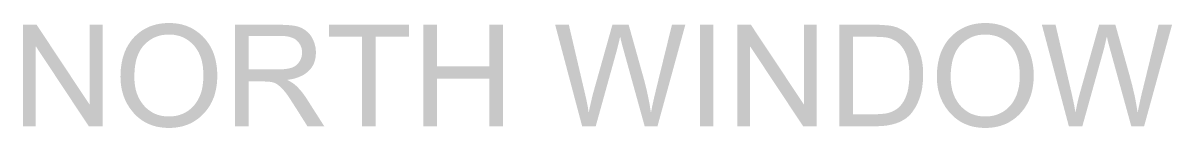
# Model space of a CAD drawing. Header units: millimetres. Extents: x -1336 to 24201, y -1370 to 16142.
# Drawn here: x 10062 to 11254, y 14075 to 14183 of the extents above; entities that cross this region are included whole.
import ezdxf

# ---------------------------------------------------------------- set-up
doc = ezdxf.new("R2010")
doc.units = ezdxf.units.MM
doc.layers.add('A-ANNO-TEXT', color=7, linetype='Continuous', lineweight=13)

msp = doc.modelspace()

# ---------------------------------------------------------------- hatches: boundary and pattern name
at = {"layer": 'A-ANNO-TEXT'}
h = msp.add_hatch(color=7, dxfattribs=at)
h.paths.add_polyline_path([(10144.2, 14076.6), (10129.9, 14076.6), (10075.1, 14159.1), (10074.8, 14159.1), (10074.8, 14076.6), (10061.6, 14076.6), (10061.6, 14181.6), (10075.8, 14181.6), (10130.6, 14099.2), (10130.9, 14099.2), (10130.9, 14181.6), (10144.2, 14181.6), (10144.2, 14076.6)])
h.paths.add_polyline_path([(10213.2, 14183.4), (10215.9, 14183.4), (10218.5, 14183.2), (10221.1, 14182.9), (10223.7, 14182.5), (10226.2, 14182), (10228.6, 14181.3), (10230.9, 14180.6), (10233.2, 14179.7), (10235.4, 14178.7), (10237.6, 14177.6), (10239.7, 14176.3), (10241.7, 14175), (10243.7, 14173.5), (10245.6, 14172), (10247.5, 14170.3), (10249.3, 14168.4), (10251, 14166.5), (10252.5, 14164.6), (10254, 14162.5), (10255.4, 14160.4), (10256.7, 14158.2), (10257.8, 14155.9), (10258.9, 14153.5), (10259.8, 14151.1), (10260.6, 14148.6), (10261.3, 14146), (10261.9, 14143.4), (10262.4, 14140.6), (10262.8, 14137.8), (10263.1, 14135), (10263.2, 14132), (10263.3, 14129), (10263.2, 14126), (10263.1, 14123), (10262.8, 14120.2), (10262.4, 14117.4), (10261.9, 14114.7), (10261.3, 14112), (10260.6, 14109.4), (10259.8, 14106.9), (10258.8, 14104.5), (10257.8, 14102.2), (10256.6, 14099.9), (10255.4, 14097.7), (10254, 14095.6), (10252.5, 14093.6), (10250.9, 14091.6), (10249.2, 14089.7), (10247.4, 14087.9), (10245.5, 14086.2), (10243.6, 14084.6), (10241.6, 14083.2), (10239.6, 14081.9), (10237.5, 14080.6), (10235.3, 14079.5), (10233.1, 14078.5), (10230.8, 14077.7), (10228.5, 14076.9), (10226.1, 14076.3), (10223.6, 14075.8), (10221.1, 14075.4), (10218.5, 14075.1), (10215.9, 14074.9), (10213.2, 14074.8), (10210.4, 14074.9), (10207.6, 14075.1), (10205, 14075.4), (10202.4, 14075.8), (10199.8, 14076.3), (10197.4, 14077), (10195, 14077.8), (10192.7, 14078.7), (10190.4, 14079.7), (10188.2, 14080.8), (10186.1, 14082.1), (10184.1, 14083.5), (10182.1, 14085), (10180.2, 14086.6), (10178.4, 14088.4), (10176.6, 14090.2), (10175, 14092.2), (10173.4, 14094.2), (10171.9, 14096.2), (10170.6, 14098.4), (10169.3, 14100.5), (10168.2, 14102.7), (10167.2, 14105), (10166.3, 14107.3), (10165.5, 14109.7), (10164.8, 14112.1), (10164.2, 14114.6), (10163.7, 14117.2), (10163.3, 14119.7), (10163, 14122.4), (10162.9, 14125.1), (10162.8, 14127.8), (10162.9, 14131), (10163, 14134.1), (10163.3, 14137.1), (10163.7, 14140.1), (10164.2, 14142.9), (10164.8, 14145.7), (10165.5, 14148.4), (10166.3, 14150.9), (10167.2, 14153.4), (10168.3, 14155.9), (10169.4, 14158.2), (10170.7, 14160.4), (10172.1, 14162.6), (10173.5, 14164.7), (10175.1, 14166.7), (10176.8, 14168.6), (10178.6, 14170.4), (10180.4, 14172), (10182.4, 14173.6), (10184.3, 14175.1), (10186.4, 14176.4), (10188.5, 14177.6), (10190.7, 14178.7), (10192.9, 14179.7), (10195.2, 14180.6), (10197.6, 14181.3), (10200, 14182), (10202.5, 14182.5), (10205.1, 14182.9), (10207.7, 14183.2), (10210.4, 14183.4), (10213.2, 14183.4)])
h.paths.add_polyline_path([(10213, 14086.7), (10215, 14086.8), (10216.9, 14086.9), (10218.8, 14087.1), (10220.6, 14087.4), (10222.4, 14087.8), (10224.1, 14088.3), (10225.8, 14088.9), (10227.5, 14089.5), (10229.1, 14090.3), (10230.6, 14091.1), (10232.1, 14092), (10233.6, 14093), (10235, 14094.1), (10236.3, 14095.3), (10237.6, 14096.5), (10238.9, 14097.9), (10240.1, 14099.3), (10241.2, 14100.8), (10242.3, 14102.4), (10243.3, 14104), (10244.1, 14105.7), (10245, 14107.5), (10245.7, 14109.3), (10246.4, 14111.3), (10247, 14113.2), (10247.5, 14115.3), (10247.9, 14117.4), (10248.2, 14119.6), (10248.5, 14121.8), (10248.7, 14124.1), (10248.9, 14126.5), (10248.9, 14129), (10248.9, 14131.5), (10248.7, 14134), (10248.5, 14136.3), (10248.3, 14138.6), (10247.9, 14140.9), (10247.5, 14143), (10247, 14145.1), (10246.4, 14147.1), (10245.7, 14149), (10244.9, 14150.9), (10244.1, 14152.7), (10243.2, 14154.4), (10242.2, 14156), (10241.1, 14157.6), (10240, 14159.1), (10238.8, 14160.5), (10237.5, 14161.8), (10236.1, 14163.1), (10234.8, 14164.2), (10233.4, 14165.3), (10231.9, 14166.3), (10230.4, 14167.2), (10228.9, 14168), (10227.3, 14168.8), (10225.7, 14169.4), (10224.1, 14170), (10222.4, 14170.4), (10220.6, 14170.8), (10218.9, 14171.1), (10217.1, 14171.4), (10215.2, 14171.5), (10213.3, 14171.5), (10211.4, 14171.5), (10209.4, 14171.4), (10207.6, 14171.1), (10205.8, 14170.9), (10204, 14170.5), (10202.3, 14170), (10200.6, 14169.5), (10198.9, 14168.8), (10197.3, 14168.1), (10195.8, 14167.3), (10194.3, 14166.4), (10192.8, 14165.4), (10191.4, 14164.4), (10190, 14163.2), (10188.7, 14162), (10187.4, 14160.7), (10186.1, 14159.3), (10185, 14157.8), (10183.9, 14156.2), (10182.9, 14154.6), (10182, 14152.8), (10181.2, 14151), (10180.4, 14149), (10179.7, 14147), (10179.1, 14144.9), (10178.6, 14142.7), (10178.2, 14140.4), (10177.8, 14138), (10177.6, 14135.5), (10177.4, 14133), (10177.2, 14130.3), (10177.2, 14127.5), (10177.2, 14125.3), (10177.4, 14123.1), (10177.6, 14120.9), (10177.8, 14118.9), (10178.2, 14116.8), (10178.6, 14114.8), (10179.1, 14112.9), (10179.7, 14111), (10180.4, 14109.2), (10181.1, 14107.4), (10181.9, 14105.7), (10182.8, 14104.1), (10183.8, 14102.5), (10184.8, 14100.9), (10186, 14099.4), (10187.2, 14098), (10188.4, 14096.6), (10189.7, 14095.4), (10191.1, 14094.2), (10192.5, 14093.1), (10194, 14092.1), (10195.5, 14091.1), (10197, 14090.3), (10198.6, 14089.5), (10200.2, 14088.9), (10201.9, 14088.3), (10203.7, 14087.8), (10205.4, 14087.4), (10207.3, 14087.1), (10209.1, 14086.9), (10211.1, 14086.8), (10213, 14086.7)])
h.paths.add_polyline_path([(10374.3, 14076.6), (10356.8, 14076.6), (10355.9, 14078.2), (10354.9, 14079.6), (10354, 14081.1), (10353.1, 14082.5), (10352.2, 14083.9), (10351.4, 14085.2), (10350.5, 14086.6), (10349.7, 14087.8), (10349, 14089.1), (10348.2, 14090.2), (10347.5, 14091.4), (10346.7, 14092.5), (10346.1, 14093.6), (10345.4, 14094.6), (10344.7, 14095.7), (10344.1, 14096.6), (10343.5, 14097.6), (10343, 14098.5), (10342.4, 14099.3), (10341.9, 14100.1), (10341.4, 14100.9), (10340.9, 14101.7), (10340.4, 14102.4), (10340, 14103), (10339.6, 14103.7), (10339.2, 14104.3), (10338.8, 14104.8), (10338.5, 14105.4), (10338.2, 14105.8), (10337.9, 14106.3), (10337.6, 14106.7), (10337.4, 14107.1), (10336.4, 14108.5), (10335.4, 14109.8), (10334.5, 14111.1), (10333.5, 14112.3), (10332.5, 14113.5), (10331.4, 14114.6), (10330.4, 14115.7), (10329.4, 14116.8), (10328.3, 14117.7), (10327.3, 14118.6), (10326.3, 14119.4), (10325.3, 14120.1), (10324.3, 14120.7), (10323.4, 14121.2), (10322.4, 14121.6), (10321.5, 14121.9), (10320.5, 14122.1), (10319.5, 14122.4), (10318.4, 14122.5), (10317.2, 14122.7), (10315.9, 14122.8), (10314.6, 14122.9), (10313.2, 14122.9), (10311.7, 14123), (10295.7, 14123), (10295.7, 14076.6), (10281.8, 14076.6), (10281.8, 14181.6), (10328.3, 14181.6), (10330.6, 14181.6), (10332.8, 14181.5), (10335, 14181.5), (10337, 14181.3), (10339, 14181.1), (10340.8, 14180.9), (10342.6, 14180.7), (10344.2, 14180.4), (10345.8, 14180.1), (10347.4, 14179.6), (10348.8, 14179.1), (10350.3, 14178.5), (10351.7, 14177.8), (10353, 14177.1), (10354.3, 14176.2), (10355.5, 14175.3), (10356.7, 14174.3), (10357.8, 14173.2), (10358.9, 14172.1), (10359.9, 14170.9), (10360.8, 14169.6), (10361.6, 14168.3), (10362.3, 14166.9), (10363, 14165.4), (10363.6, 14163.9), (10364.2, 14162.4), (10364.6, 14160.9), (10365, 14159.3), (10365.3, 14157.8), (10365.5, 14156.2), (10365.6, 14154.5), (10365.6, 14152.9), (10365.6, 14151.4), (10365.5, 14150), (10365.4, 14148.6), (10365.2, 14147.3), (10364.9, 14145.9), (10364.6, 14144.6), (10364.2, 14143.4), (10363.8, 14142.2), (10363.3, 14141), (10362.7, 14139.9), (10362.1, 14138.8), (10361.4, 14137.7), (10360.7, 14136.7), (10359.9, 14135.7), (10359, 14134.7), (10358.1, 14133.8), (10357.2, 14132.9), (10356.1, 14132.1), (10355.1, 14131.3), (10353.9, 14130.5), (10352.8, 14129.8), (10351.5, 14129.1), (10350.2, 14128.5), (10348.9, 14127.9), (10347.5, 14127.3), (10346, 14126.8), (10344.5, 14126.3), (10343, 14125.9), (10341.4, 14125.5), (10339.7, 14125.2), (10338, 14124.9), (10336.2, 14124.6), (10336.2, 14124.3), (10337.5, 14123.7), (10338.8, 14123), (10340.1, 14122.2), (10341.4, 14121.4), (10342.7, 14120.5), (10343.9, 14119.5), (10345.2, 14118.4), (10346.4, 14117.2), (10347.6, 14116), (10348.9, 14114.7), (10350.1, 14113.3), (10351.3, 14111.8), (10352.5, 14110.3), (10353.6, 14108.7), (10354.8, 14107), (10356, 14105.2), (10374.3, 14076.6)])
h.paths.add_polyline_path([(10295.7, 14135.4), (10325.5, 14135.4), (10327.7, 14135.5), (10329.7, 14135.5), (10331.7, 14135.6), (10333.5, 14135.8), (10335.3, 14136), (10336.9, 14136.3), (10338.4, 14136.6), (10339.8, 14137), (10341, 14137.4), (10342.3, 14137.9), (10343.4, 14138.5), (10344.5, 14139.2), (10345.5, 14140), (10346.5, 14140.9), (10347.3, 14141.9), (10348.2, 14142.9), (10348.9, 14144.1), (10349.5, 14145.2), (10350.1, 14146.4), (10350.5, 14147.7), (10350.9, 14148.9), (10351.1, 14150.2), (10351.3, 14151.5), (10351.3, 14152.9), (10351.3, 14153.8), (10351.2, 14154.7), (10351.1, 14155.5), (10351, 14156.4), (10350.8, 14157.2), (10350.6, 14158), (10350.3, 14158.8), (10350, 14159.5), (10349.7, 14160.3), (10349.3, 14161), (10348.8, 14161.7), (10348.4, 14162.4), (10347.9, 14163.1), (10347.3, 14163.8), (10346.7, 14164.4), (10346.1, 14165.1), (10345.4, 14165.7), (10344.7, 14166.3), (10343.9, 14166.8), (10343.1, 14167.3), (10342.2, 14167.7), (10341.2, 14168.1), (10340.2, 14168.5), (10339.2, 14168.8), (10338.1, 14169.1), (10336.9, 14169.4), (10335.7, 14169.6), (10334.4, 14169.8), (10333.1, 14169.9), (10331.7, 14170), (10330.3, 14170.1), (10328.8, 14170.1), (10295.7, 14170.1), (10295.7, 14135.4)])
h.paths.add_polyline_path([(10462.3, 14169.2), (10427.6, 14169.2), (10427.6, 14076.6), (10413.6, 14076.6), (10413.6, 14169.2), (10379.2, 14169.2), (10379.2, 14181.6), (10462.3, 14181.6), (10462.3, 14169.2)])
h.paths.add_polyline_path([(10559.7, 14076.6), (10545.8, 14076.6), (10545.8, 14126), (10491.2, 14126), (10491.2, 14076.6), (10477.3, 14076.6), (10477.3, 14181.6), (10491.2, 14181.6), (10491.2, 14138.5), (10545.8, 14138.5), (10545.8, 14181.6), (10559.7, 14181.6), (10559.7, 14076.6)])
h.paths.add_polyline_path([(10749.1, 14181.6), (10720.2, 14076.6), (10706.9, 14076.6), (10683.9, 14159.4), (10683.5, 14160.9), (10683.1, 14162.3), (10682.8, 14163.7), (10682.5, 14165), (10682.2, 14166.1), (10682, 14167.2), (10681.8, 14168.1), (10681.6, 14169), (10681.4, 14169), (10678.4, 14156.6), (10656.1, 14076.6), (10642, 14076.6), (10614, 14181.6), (10628.2, 14181.6), (10644.4, 14112.7), (10644.8, 14111.1), (10645.2, 14109.5), (10645.5, 14107.9), (10645.9, 14106.4), (10646.2, 14105), (10646.5, 14103.6), (10646.8, 14102.2), (10647, 14101), (10647.3, 14099.8), (10647.5, 14098.6), (10647.7, 14097.5), (10647.9, 14096.4), (10648.1, 14095.5), (10648.2, 14094.5), (10648.4, 14093.6), (10648.5, 14092.8), (10648.5, 14092.2), (10648.6, 14091.8), (10648.6, 14091.5), (10648.6, 14091.3), (10648.9, 14091.3), (10649.3, 14093), (10649.6, 14094.6), (10649.9, 14096.1), (10650.3, 14097.6), (10650.6, 14099.1), (10650.9, 14100.4), (10651.2, 14101.7), (10651.5, 14103), (10651.8, 14104.2), (10652, 14105.3), (10652.3, 14106.4), (10652.5, 14107.4), (10652.8, 14108.3), (10653, 14109.2), (10653.2, 14110), (10653.4, 14110.8), (10673.4, 14181.6), (10690.3, 14181.6), (10705.2, 14128.6), (10706.6, 14123.6), (10707.8, 14118.8), (10709, 14114), (10710, 14109.4), (10711, 14104.7), (10711.9, 14100.2), (10712.6, 14095.7), (10713.3, 14091.3), (10713.6, 14091.3), (10713.8, 14092.4), (10714, 14093.5), (10714.2, 14094.7), (10714.5, 14095.9), (10714.7, 14097.2), (10715, 14098.5), (10715.3, 14099.9), (10715.6, 14101.3), (10715.9, 14102.7), (10716.3, 14104.2), (10716.6, 14105.8), (10717, 14107.4), (10717.4, 14109), (10717.8, 14110.7), (10718.2, 14112.4), (10718.6, 14114.2), (10735.2, 14181.6), (10749.1, 14181.6)])
h.paths.add_polyline_path([(10778.1, 14076.6), (10764.2, 14076.6), (10764.2, 14181.6), (10778.1, 14181.6), (10778.1, 14076.6)])
h.paths.add_polyline_path([(10885.6, 14076.6), (10871.4, 14076.6), (10816.5, 14159.1), (10816.2, 14159.1), (10816.2, 14076.6), (10803, 14076.6), (10803, 14181.6), (10817.2, 14181.6), (10872.1, 14099.2), (10872.4, 14099.2), (10872.4, 14181.6), (10885.6, 14181.6), (10885.6, 14076.6)])
h.paths.add_polyline_path([(10909.1, 14181.6), (10945.4, 14181.6), (10947.7, 14181.6), (10950, 14181.6), (10952.1, 14181.5), (10954.2, 14181.4), (10956.2, 14181.2), (10958.2, 14181.1), (10960, 14180.9), (10961.8, 14180.7), (10963.5, 14180.4), (10965.2, 14180), (10966.8, 14179.5), (10968.5, 14179), (10970.1, 14178.4), (10971.7, 14177.6), (10973.3, 14176.8), (10974.9, 14175.9), (10976.5, 14174.9), (10977.9, 14173.9), (10979.4, 14172.7), (10980.8, 14171.5), (10982.1, 14170.1), (10983.4, 14168.7), (10984.7, 14167.2), (10985.9, 14165.6), (10987, 14163.9), (10988.1, 14162.2), (10989.1, 14160.4), (10990.1, 14158.5), (10990.9, 14156.6), (10991.8, 14154.6), (10992.5, 14152.5), (10993.2, 14150.4), (10993.9, 14148.2), (10994.4, 14145.9), (10994.9, 14143.5), (10995.3, 14141), (10995.6, 14138.3), (10995.8, 14135.6), (10995.9, 14132.7), (10995.9, 14129.7), (10995.9, 14126.8), (10995.8, 14124), (10995.5, 14121.3), (10995.2, 14118.6), (10994.9, 14116), (10994.4, 14113.5), (10993.8, 14111), (10993.2, 14108.6), (10992.4, 14106.2), (10991.6, 14103.9), (10990.7, 14101.7), (10989.7, 14099.5), (10988.6, 14097.4), (10987.5, 14095.4), (10986.2, 14093.5), (10984.9, 14091.6), (10984.2, 14090.6), (10983.5, 14089.8), (10982.7, 14088.9), (10981.9, 14088.1), (10981.1, 14087.3), (10980.2, 14086.5), (10979.3, 14085.7), (10978.4, 14085), (10977.4, 14084.3), (10976.5, 14083.7), (10975.4, 14083.1), (10974.4, 14082.5), (10973.3, 14081.9), (10972.2, 14081.4), (10971.1, 14080.8), (10969.9, 14080.4), (10968.7, 14079.9), (10967.5, 14079.5), (10966.2, 14079.1), (10964.9, 14078.7), (10963.6, 14078.4), (10962.2, 14078.1), (10960.8, 14077.8), (10959.4, 14077.6), (10958, 14077.3), (10956.5, 14077.2), (10955, 14077), (10953.4, 14076.9), (10951.9, 14076.8), (10950.2, 14076.7), (10948.6, 14076.6), (10946.9, 14076.6), (10909.1, 14076.6), (10909.1, 14181.6)])
h.paths.add_polyline_path([(10923, 14089.1), (10945.5, 14089.1), (10947.2, 14089.1), (10948.9, 14089.1), (10950.5, 14089.2), (10952, 14089.3), (10953.5, 14089.4), (10955, 14089.6), (10956.4, 14089.7), (10957.8, 14089.9), (10959.1, 14090.2), (10960.5, 14090.6), (10961.9, 14091), (10963.2, 14091.5), (10964.6, 14092.2), (10966, 14092.9), (10967.4, 14093.7), (10968.8, 14094.6), (10969.4, 14095.1), (10970.1, 14095.6), (10970.8, 14096.2), (10971.4, 14096.8), (10972, 14097.5), (10972.6, 14098.1), (10973.2, 14098.9), (10973.8, 14099.6), (10974.4, 14100.4), (10974.9, 14101.3), (10975.5, 14102.1), (10976, 14103), (10976.5, 14104), (10977, 14105), (10977.5, 14106), (10978, 14107.1), (10978.4, 14108.2), (10978.8, 14109.3), (10979.2, 14110.5), (10979.6, 14111.7), (10979.9, 14113), (10980.2, 14114.4), (10980.5, 14115.7), (10980.7, 14117.1), (10980.9, 14118.6), (10981.1, 14120.1), (10981.2, 14121.6), (10981.4, 14123.2), (10981.5, 14124.8), (10981.5, 14126.5), (10981.6, 14128.2), (10981.6, 14130), (10981.6, 14131.9), (10981.5, 14133.9), (10981.4, 14135.7), (10981.3, 14137.6), (10981.1, 14139.4), (10980.8, 14141.2), (10980.5, 14143), (10980.2, 14144.7), (10979.8, 14146.4), (10979.4, 14148), (10978.8, 14149.7), (10978.2, 14151.2), (10977.5, 14152.8), (10976.8, 14154.3), (10976, 14155.7), (10975.1, 14157.2), (10974.1, 14158.5), (10973.1, 14159.8), (10972.1, 14161), (10971, 14162), (10969.9, 14163), (10968.8, 14163.9), (10967.6, 14164.7), (10966.4, 14165.4), (10965.2, 14166), (10964, 14166.6), (10962.8, 14167.1), (10961.6, 14167.5), (10960.4, 14167.9), (10959.3, 14168.2), (10958.1, 14168.4), (10956.9, 14168.6), (10955.7, 14168.7), (10954.5, 14168.8), (10953.1, 14168.9), (10951.7, 14169), (10950.1, 14169.1), (10948.5, 14169.1), (10946.8, 14169.2), (10945.1, 14169.2), (10923, 14169.2), (10923, 14089.1)])
h.paths.add_polyline_path([(11060.5, 14183.4), (11063.3, 14183.4), (11065.9, 14183.2), (11068.5, 14182.9), (11071.1, 14182.5), (11073.5, 14182), (11076, 14181.3), (11078.3, 14180.6), (11080.6, 14179.7), (11082.8, 14178.7), (11085, 14177.6), (11087.1, 14176.3), (11089.1, 14175), (11091.1, 14173.5), (11093, 14172), (11094.8, 14170.3), (11096.6, 14168.4), (11098.3, 14166.5), (11099.9, 14164.6), (11101.4, 14162.5), (11102.8, 14160.4), (11104, 14158.2), (11105.2, 14155.9), (11106.2, 14153.5), (11107.2, 14151.1), (11108, 14148.6), (11108.7, 14146), (11109.3, 14143.4), (11109.8, 14140.6), (11110.2, 14137.8), (11110.5, 14135), (11110.6, 14132), (11110.7, 14129), (11110.6, 14126), (11110.5, 14123), (11110.2, 14120.2), (11109.8, 14117.4), (11109.3, 14114.7), (11108.7, 14112), (11108, 14109.4), (11107.1, 14106.9), (11106.2, 14104.5), (11105.2, 14102.2), (11104, 14099.9), (11102.7, 14097.7), (11101.4, 14095.6), (11099.9, 14093.6), (11098.3, 14091.6), (11096.6, 14089.7), (11094.8, 14087.9), (11092.9, 14086.2), (11091, 14084.6), (11089, 14083.2), (11087, 14081.9), (11084.9, 14080.6), (11082.7, 14079.5), (11080.5, 14078.5), (11078.2, 14077.7), (11075.9, 14076.9), (11073.5, 14076.3), (11071, 14075.8), (11068.5, 14075.4), (11065.9, 14075.1), (11063.2, 14074.9), (11060.5, 14074.8), (11057.7, 14074.9), (11055, 14075.1), (11052.3, 14075.4), (11049.7, 14075.8), (11047.2, 14076.3), (11044.8, 14077), (11042.4, 14077.8), (11040.1, 14078.7), (11037.8, 14079.7), (11035.6, 14080.8), (11033.5, 14082.1), (11031.5, 14083.5), (11029.5, 14085), (11027.6, 14086.6), (11025.8, 14088.4), (11024, 14090.2), (11022.3, 14092.2), (11020.8, 14094.2), (11019.3, 14096.2), (11018, 14098.4), (11016.7, 14100.5), (11015.6, 14102.7), (11014.6, 14105), (11013.6, 14107.3), (11012.8, 14109.7), (11012.1, 14112.1), (11011.5, 14114.6), (11011, 14117.2), (11010.7, 14119.7), (11010.4, 14122.4), (11010.2, 14125.1), (11010.2, 14127.8), (11010.2, 14131), (11010.4, 14134.1), (11010.7, 14137.1), (11011.1, 14140.1), (11011.6, 14142.9), (11012.2, 14145.7), (11012.9, 14148.4), (11013.7, 14150.9), (11014.6, 14153.4), (11015.7, 14155.9), (11016.8, 14158.2), (11018.1, 14160.4), (11019.4, 14162.6), (11020.9, 14164.7), (11022.5, 14166.7), (11024.2, 14168.6), (11026, 14170.4), (11027.8, 14172), (11029.7, 14173.6), (11031.7, 14175.1), (11033.8, 14176.4), (11035.9, 14177.6), (11038, 14178.7), (11040.3, 14179.7), (11042.6, 14180.6), (11044.9, 14181.3), (11047.4, 14182), (11049.9, 14182.5), (11052.4, 14182.9), (11055.1, 14183.2), (11057.8, 14183.4), (11060.5, 14183.4)])
h.paths.add_polyline_path([(11060.4, 14086.7), (11062.4, 14086.8), (11064.3, 14086.9), (11066.2, 14087.1), (11068, 14087.4), (11069.8, 14087.8), (11071.5, 14088.3), (11073.2, 14088.9), (11074.9, 14089.5), (11076.4, 14090.3), (11078, 14091.1), (11079.5, 14092), (11080.9, 14093), (11082.4, 14094.1), (11083.7, 14095.3), (11085, 14096.5), (11086.3, 14097.9), (11087.5, 14099.3), (11088.6, 14100.8), (11089.7, 14102.4), (11090.6, 14104), (11091.5, 14105.7), (11092.3, 14107.5), (11093.1, 14109.3), (11093.7, 14111.3), (11094.3, 14113.2), (11094.8, 14115.3), (11095.3, 14117.4), (11095.6, 14119.6), (11095.9, 14121.8), (11096.1, 14124.1), (11096.2, 14126.5), (11096.3, 14129), (11096.2, 14131.5), (11096.1, 14134), (11095.9, 14136.3), (11095.6, 14138.6), (11095.3, 14140.9), (11094.9, 14143), (11094.3, 14145.1), (11093.7, 14147.1), (11093.1, 14149), (11092.3, 14150.9), (11091.5, 14152.7), (11090.6, 14154.4), (11089.6, 14156), (11088.5, 14157.6), (11087.4, 14159.1), (11086.1, 14160.5), (11084.9, 14161.8), (11083.5, 14163.1), (11082.2, 14164.2), (11080.7, 14165.3), (11079.3, 14166.3), (11077.8, 14167.2), (11076.3, 14168), (11074.7, 14168.8), (11073.1, 14169.4), (11071.4, 14170), (11069.8, 14170.4), (11068, 14170.8), (11066.2, 14171.1), (11064.4, 14171.4), (11062.6, 14171.5), (11060.7, 14171.5), (11058.7, 14171.5), (11056.8, 14171.4), (11055, 14171.1), (11053.1, 14170.9), (11051.4, 14170.5), (11049.6, 14170), (11048, 14169.5), (11046.3, 14168.8), (11044.7, 14168.1), (11043.2, 14167.3), (11041.7, 14166.4), (11040.2, 14165.4), (11038.8, 14164.4), (11037.4, 14163.2), (11036, 14162), (11034.8, 14160.7), (11033.5, 14159.3), (11032.4, 14157.8), (11031.3, 14156.2), (11030.3, 14154.6), (11029.4, 14152.8), (11028.6, 14151), (11027.8, 14149), (11027.1, 14147), (11026.5, 14144.9), (11026, 14142.7), (11025.6, 14140.4), (11025.2, 14138), (11024.9, 14135.5), (11024.7, 14133), (11024.6, 14130.3), (11024.6, 14127.5), (11024.6, 14125.3), (11024.7, 14123.1), (11024.9, 14120.9), (11025.2, 14118.9), (11025.6, 14116.8), (11026, 14114.8), (11026.5, 14112.9), (11027.1, 14111), (11027.7, 14109.2), (11028.5, 14107.4), (11029.3, 14105.7), (11030.2, 14104.1), (11031.2, 14102.5), (11032.2, 14100.9), (11033.3, 14099.4), (11034.5, 14098), (11035.8, 14096.6), (11037.1, 14095.4), (11038.5, 14094.2), (11039.9, 14093.1), (11041.3, 14092.1), (11042.8, 14091.1), (11044.4, 14090.3), (11046, 14089.5), (11047.6, 14088.9), (11049.3, 14088.3), (11051, 14087.8), (11052.8, 14087.4), (11054.6, 14087.1), (11056.5, 14086.9), (11058.4, 14086.8), (11060.4, 14086.7)])
h.paths.add_polyline_path([(11254.3, 14181.6), (11225.3, 14076.6), (11212, 14076.6), (11189.1, 14159.4), (11188.7, 14160.9), (11188.3, 14162.3), (11187.9, 14163.7), (11187.6, 14165), (11187.4, 14166.1), (11187.1, 14167.2), (11187, 14168.1), (11186.8, 14169), (11186.5, 14169), (11183.6, 14156.6), (11161.2, 14076.6), (11147.2, 14076.6), (11119.2, 14181.6), (11133.4, 14181.6), (11149.6, 14112.7), (11150, 14111.1), (11150.3, 14109.5), (11150.7, 14107.9), (11151, 14106.4), (11151.3, 14105), (11151.6, 14103.6), (11151.9, 14102.2), (11152.2, 14101), (11152.4, 14099.8), (11152.7, 14098.6), (11152.9, 14097.5), (11153.1, 14096.4), (11153.2, 14095.5), (11153.4, 14094.5), (11153.5, 14093.6), (11153.6, 14092.8), (11153.7, 14092.2), (11153.8, 14091.8), (11153.8, 14091.5), (11153.8, 14091.3), (11154.1, 14091.3), (11154.4, 14093), (11154.8, 14094.6), (11155.1, 14096.1), (11155.4, 14097.6), (11155.7, 14099.1), (11156.1, 14100.4), (11156.3, 14101.7), (11156.6, 14103), (11156.9, 14104.2), (11157.2, 14105.3), (11157.4, 14106.4), (11157.7, 14107.4), (11157.9, 14108.3), (11158.2, 14109.2), (11158.4, 14110), (11158.6, 14110.8), (11178.6, 14181.6), (11195.5, 14181.6), (11210.4, 14128.6), (11211.7, 14123.6), (11213, 14118.8), (11214.1, 14114), (11215.2, 14109.4), (11216.2, 14104.7), (11217, 14100.2), (11217.8, 14095.7), (11218.5, 14091.3), (11218.8, 14091.3), (11218.9, 14092.4), (11219.2, 14093.5), (11219.4, 14094.7), (11219.6, 14095.9), (11219.9, 14097.2), (11220.2, 14098.5), (11220.5, 14099.9), (11220.8, 14101.3), (11221.1, 14102.7), (11221.4, 14104.2), (11221.8, 14105.8), (11222.1, 14107.4), (11222.5, 14109), (11222.9, 14110.7), (11223.3, 14112.4), (11223.8, 14114.2), (11240.3, 14181.6), (11254.3, 14181.6)])

doc.saveas('drawing.dxf')
